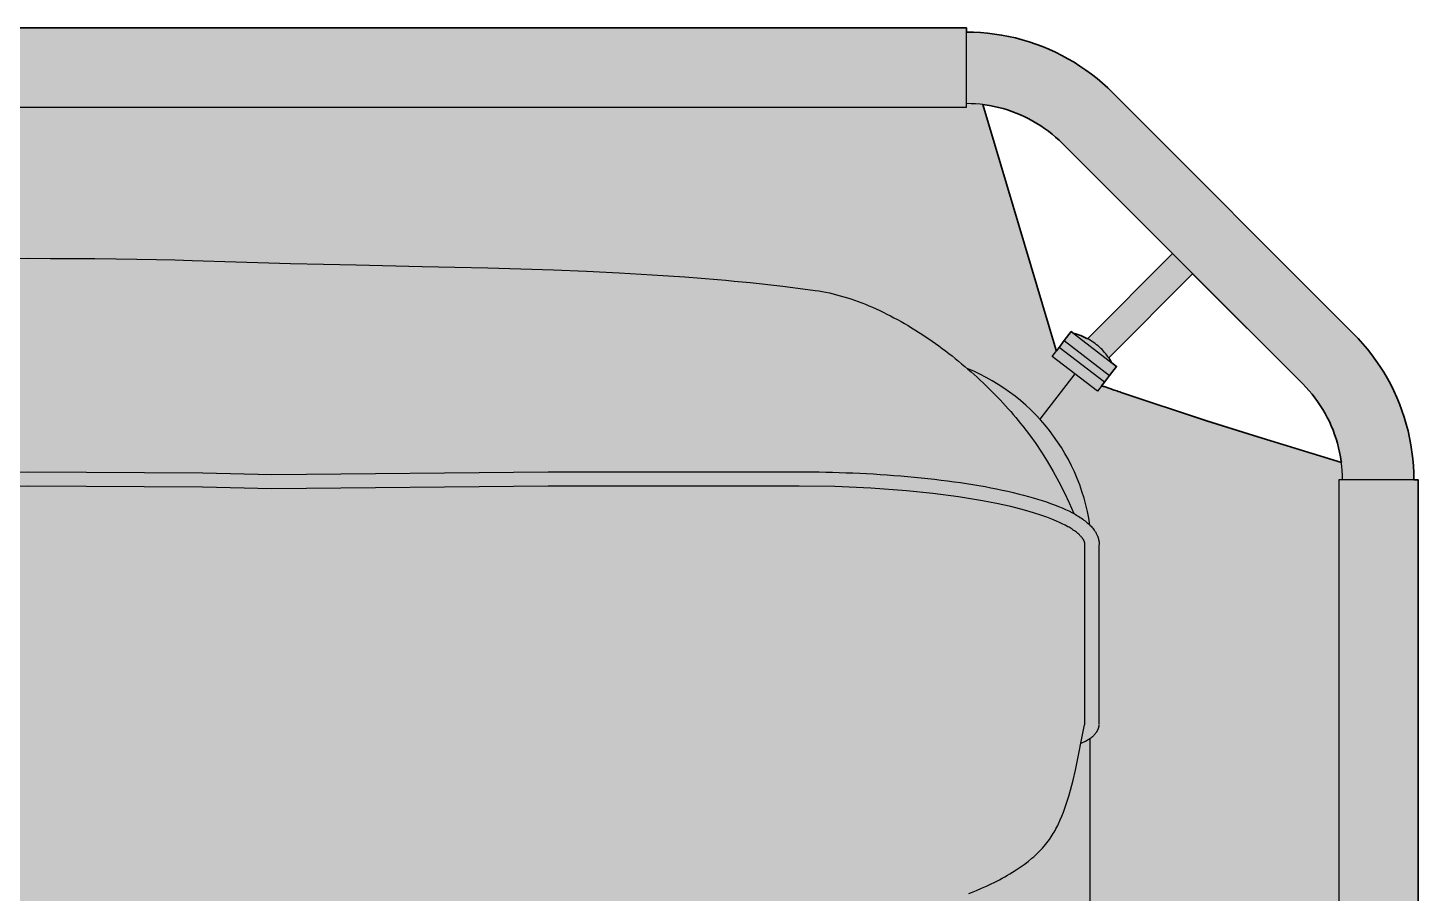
# Model space of a CAD drawing. Header units: millimetres. Extents: x 0 to 2217, y -1296 to 821.
# Drawn here: x 506.5 to 993.2, y -704.2 to -401.5 of the extents above; entities that cross this region are included whole.
import ezdxf

# ---------------------------------------------------------------- set-up
doc = ezdxf.new("R2010")
doc.units = ezdxf.units.MM
doc.layers.add('Blocks', color=7, linetype='Continuous')
doc.layers.add('Blocks$Fill', color=7, linetype='Continuous', true_color=0xffffff)
doc.layers.add('Blocks$Inner', color=7, linetype='Continuous', lineweight=25, true_color=0x007f00)
doc.layers.add('Blocks$Outline', color=7, linetype='Continuous', lineweight=35, true_color=0xff3f3f)

# ---------------------------------------------------------------- blocks, each defined once
blk = doc.blocks.new('Can Lounge Chair Top')
at = {"layer": 'Blocks$Fill'}
h = blk.add_hatch(color=256, dxfattribs=at)
h.paths.add_polyline_path([(111.94, -363.69), (112.54, -368.59), (112.97, -371.05), (113.49, -373.5), (114.09, -375.93), (114.77, -378.33), (115.54, -380.71), (116.39, -383.06), (117.32, -385.39), (118.32, -387.67), (119.41, -389.93), (120.58, -392.14), (121.82, -394.31), (123.13, -396.44), (124.52, -398.52), (125.97, -400.56), (127.5, -402.54), (129.09, -404.46), (130.75, -406.33), (132.48, -408.15), (134.26, -409.9), (136.1, -411.59), (138.01, -413.21), (139.96, -414.77), (141.97, -416.26), (144.03, -417.68), (146.14, -419.03), (148.29, -420.31), (150.48, -421.51), (152.72, -422.63), (154.99, -423.67), (157.3, -424.64), (159.63, -425.53), (162, -426.33), (164.4, -427.06), (166.81, -427.7), (169.25, -428.25), (171.71, -428.72), (174.18, -429.11), (176.66, -429.41), (179.15, -429.63), (181.65, -429.76), (184.15, -429.8), (791.65, -429.76), (794.15, -429.63), (796.64, -429.41), (799.12, -429.11), (801.6, -428.72), (804.05, -428.25), (806.49, -427.7), (808.91, -427.06), (811.3, -426.33), (813.67, -425.53), (816.01, -424.64), (818.31, -423.68), (820.59, -422.63), (822.82, -421.51), (825.02, -420.31), (827.17, -419.03), (829.27, -417.69), (831.33, -416.27), (833.34, -414.78), (835.3, -413.22), (837.2, -411.59), (839.04, -409.9), (840.83, -408.15), (842.55, -406.34), (844.21, -404.47), (845.8, -402.54), (847.33, -400.56), (848.79, -398.53), (850.17, -396.45), (851.49, -394.32), (852.73, -392.15), (853.89, -389.93), (854.98, -387.68), (855.99, -385.39), (856.92, -383.07), (857.77, -380.72), (858.53, -378.34), (859.22, -375.93), (859.82, -373.5), (860.34, -371.06), (860.77, -368.59), (861.11, -366.12), (861.37, -363.64), (885.7, -387.96), (885.4, -388.6), (885.2, -389.1), (885.01, -389.6), (884.84, -390.12), (884.68, -390.63), (884.55, -391.15), (884.43, -391.68), (884.33, -392.21), (884.25, -392.74), (884.19, -393.28), (884.14, -393.81), (884.12, -394.35), (884.11, -394.89), (884.12, -395.43), (884.16, -395.97), (884.21, -396.5), (884.27, -397.04), (884.36, -397.57), (884.47, -398.1), (884.59, -398.62), (884.73, -399.14), (884.89, -399.66), (885.07, -400.17), (885.27, -400.67), (885.48, -401.16), (885.71, -401.65), (885.95, -402.13), (886.22, -402.6), (886.5, -403.06), (886.79, -403.51), (887.1, -403.95), (887.43, -404.38), (887.77, -404.8), (888.12, -405.21), (888.49, -405.6), (888.87, -405.98), (889.27, -406.35), (889.68, -406.7), (890.1, -407.04), (890.53, -407.36), (890.97, -407.67), (891.42, -407.96), (891.89, -408.24), (892.36, -408.5), (892.84, -408.74), (893.33, -408.97), (893.82, -409.18), (894.33, -409.37), (894.84, -409.55), (895.35, -409.7), (895.87, -409.84), (896.4, -409.96), (896.93, -410.07), (897.46, -410.15), (897.99, -410.22), (898.53, -410.26), (899.07, -410.29), (899.61, -410.3), (900.15, -410.29), (900.68, -410.26), (901.22, -410.22), (901.76, -410.15), (902.29, -410.07), (902.82, -409.97), (903.34, -409.85), (903.86, -409.71), (904.38, -409.55), (904.89, -409.37), (905.39, -409.18), (905.89, -408.97), (906.38, -408.75), (906.86, -408.5), (907.33, -408.24), (907.79, -407.97), (908.25, -407.67), (908.69, -407.37), (909.12, -407.04), (909.54, -406.7), (909.95, -406.35), (910.34, -405.99), (910.72, -405.61), (911.09, -405.21), (911.45, -404.81), (911.79, -404.39), (912.12, -403.96), (912.43, -403.52), (912.72, -403.07), (913, -402.61), (913.26, -402.14), (913.51, -401.66), (913.74, -401.17), (913.95, -400.68), (914.15, -400.18), (914.33, -399.67), (914.49, -399.15), (914.63, -398.63), (914.75, -398.11), (914.86, -397.58), (914.95, -397.05), (915.02, -396.51), (954.36, -353.65), (955.93, -351.76), (957.43, -349.83), (958.86, -347.84), (960.23, -345.81), (961.52, -343.73), (962.75, -341.61), (963.9, -339.44), (964.98, -337.25), (965.98, -335.01), (966.91, -332.74), (967.76, -330.45), (968.53, -328.12), (969.23, -325.77), (969.84, -323.4), (970.38, -321.01), (970.83, -318.6), (971.2, -316.18), (971.49, -313.75), (971.7, -311.31), (971.82, -308.86), (971.86, -306.41), (973.36, -306.41), (973.36, 306.41), (971.86, 306.41), (971.69, 311.36), (971.48, 313.83), (971.19, 316.29), (970.81, 318.73), (970.34, 321.16), (969.8, 323.58), (969.17, 325.97), (968.46, 328.35), (967.68, 330.69), (966.81, 333.01), (965.86, 335.3), (964.83, 337.55), (963.73, 339.77), (962.56, 341.95), (961.31, 344.08), (959.98, 346.18), (958.59, 348.22), (957.13, 350.22), (955.6, 352.17), (954.01, 354.06), (952.35, 355.9), (950.63, 357.68), (864.7, 443.55), (862.86, 445.2), (860.97, 446.8), (859.02, 448.33), (857.02, 449.79), (854.98, 451.18), (852.89, 452.51), (850.75, 453.76), (848.57, 454.93), (846.35, 456.03), (844.1, 457.06), (841.81, 458), (839.49, 458.87), (837.15, 459.66), (834.78, 460.37), (832.38, 461), (829.97, 461.54), (827.53, 462.01), (825.09, 462.38), (822.63, 462.68), (820.16, 462.89), (817.69, 463.02), (815.22, 463.06), (815.22, 464.56), (486.68, 464.56), (158.15, 464.56), (158.15, 463.06), (153.2, 462.89), (150.73, 462.68), (148.27, 462.38), (145.83, 462.01), (143.4, 461.54), (140.98, 461), (138.59, 460.37), (136.21, 459.66), (133.87, 458.87), (131.55, 458), (129.26, 457.06), (127.01, 456.03), (124.79, 454.93), (122.61, 453.76), (120.48, 452.51), (118.38, 451.18), (116.34, 449.79), (114.34, 448.33), (112.39, 446.8), (110.5, 445.2), (108.66, 443.55), (106.88, 441.82), (21.01, 355.9), (19.36, 354.06), (17.76, 352.17), (16.23, 350.22), (14.77, 348.22), (13.38, 346.18), (12.06, 344.08), (10.81, 341.95), (9.63, 339.77), (8.53, 337.55), (7.5, 335.3), (6.56, 333.01), (5.69, 330.69), (4.9, 328.35), (4.19, 325.97), (3.56, 323.58), (3.02, 321.16), (2.55, 318.73), (2.18, 316.29), (1.88, 313.83), (1.67, 311.36), (1.54, 308.89), (1.5, 306.41), (0, 306.41), (0, -306.41), (1.5, -306.41), (1.67, -311.31), (1.87, -313.75), (2.16, -316.18), (2.53, -318.6), (2.99, -321.01), (3.52, -323.4), (4.13, -325.77), (4.83, -328.12), (5.6, -330.45), (6.45, -332.74), (7.38, -335.01), (8.38, -337.25), (9.46, -339.44), (10.61, -341.61), (11.84, -343.73), (13.14, -345.81), (14.5, -347.84), (15.93, -349.83), (17.43, -351.76), (19, -353.65), (20.63, -355.48), (58.35, -396.51), (58.5, -397.58), (58.61, -398.11), (58.73, -398.63), (58.87, -399.15), (59.03, -399.67), (59.21, -400.18), (59.41, -400.68), (59.62, -401.17), (59.85, -401.66), (60.1, -402.14), (60.36, -402.61), (60.64, -403.07), (60.94, -403.52), (61.25, -403.96), (61.57, -404.39), (61.91, -404.81), (62.27, -405.21), (62.64, -405.61), (63.02, -405.99), (63.41, -406.35), (63.82, -406.7), (64.24, -407.04), (64.67, -407.37), (65.12, -407.67), (65.57, -407.97), (66.03, -408.24), (66.5, -408.5), (66.98, -408.75), (67.47, -408.97), (67.97, -409.18), (68.47, -409.37), (68.98, -409.55), (69.5, -409.71), (70.02, -409.85), (70.54, -409.97), (71.07, -410.07), (71.61, -410.15), (72.14, -410.22), (72.68, -410.26), (73.22, -410.29), (73.75, -410.3), (74.29, -410.29), (74.83, -410.26), (75.37, -410.22), (75.9, -410.15), (76.44, -410.07), (76.96, -409.96), (77.49, -409.84), (78.01, -409.7), (78.53, -409.55), (79.04, -409.37), (79.54, -409.18), (80.04, -408.97), (80.52, -408.74), (81, -408.5), (81.48, -408.24), (81.94, -407.96), (82.39, -407.67), (82.83, -407.36), (83.27, -407.04), (83.68, -406.7), (84.09, -406.35), (84.49, -405.98), (84.87, -405.6), (85.24, -405.21), (85.59, -404.8), (85.93, -404.38), (86.26, -403.95), (86.57, -403.51), (86.87, -403.06), (87.14, -402.6), (87.41, -402.13), (87.65, -401.65), (87.88, -401.16), (88.1, -400.67), (88.29, -400.17), (88.47, -399.66), (88.63, -399.14), (88.77, -398.62), (88.9, -398.1), (89, -397.57), (89.09, -397.04), (89.16, -396.5), (89.21, -395.97), (89.24, -395.43), (89.25, -394.89), (89.24, -394.35), (89.22, -393.81), (89.18, -393.28), (89.11, -392.74), (89.03, -392.21), (88.93, -391.68), (88.82, -391.15), (88.68, -390.63), (88.53, -390.12), (88.35, -389.6), (88.16, -389.1), (87.96, -388.6), (87.73, -388.11), (87.66, -387.96)], flags=0)
h.paths.add_polyline_path([(894.41, 378.54), (934.08, 338.84), (935.16, 337.63), (936.21, 336.39), (937.21, 335.12), (938.17, 333.81), (939.08, 332.47), (939.95, 331.09), (940.77, 329.69), (941.54, 328.27), (942.26, 326.81), (942.93, 325.34), (943.55, 323.84), (944.12, 322.32), (944.64, 320.78), (945.1, 319.23), (945.51, 317.66), (945.87, 316.08), (946.17, 314.48), (946.42, 312.88), (946.46, 312.53), (868.4, 337.37), (863.49, 339.06), (863.18, 339.14), (862.88, 339.23), (862.59, 339.33), (862.54, 339.35), (865.33, 342.98), (867.77, 346.15), (866.04, 347.47), (865.61, 348.23), (865.38, 348.6), (865.15, 348.97), (865.02, 349.15)], flags=0)
h.paths.add_polyline_path([(820.94, 437.71), (823.29, 437.37), (824.88, 437.07), (826.46, 436.71), (828.03, 436.3), (829.58, 435.83), (831.12, 435.32), (832.64, 434.75), (834.14, 434.13), (835.62, 433.46), (837.07, 432.73), (838.5, 431.96), (839.9, 431.14), (841.27, 430.28), (842.61, 429.37), (843.92, 428.41), (845.19, 427.41), (846.43, 426.36), (847.64, 425.27), (848.8, 424.15), (887.34, 385.61), (857.55, 355.82), (856.66, 356.27), (856.19, 356.49), (855.71, 356.7), (855.23, 356.9), (854.75, 357.09), (854.26, 357.27), (853.59, 357.5), (852.99, 357.69), (852.95, 357.53), (851.9, 358.33), (849.47, 355.16), (846.7, 351.55), (846.65, 351.66), (846.57, 351.91), (846.49, 352.16), (846.42, 352.42), (846.36, 352.67), (846.2, 353.17)], flags=0)
h.paths.add_polyline_path([(152.42, 437.71), (127, 352.67), (126.94, 352.42), (126.87, 352.16), (126.79, 351.91), (126.71, 351.66), (126.66, 351.55), (125.72, 352.78), (121.46, 358.33), (120.42, 357.53), (120.37, 357.69), (119.79, 357.5), (119.1, 357.27), (118.61, 357.09), (118.13, 356.9), (117.65, 356.7), (117.17, 356.49), (116.7, 356.27), (116.24, 356.05), (115.81, 355.82), (86.02, 385.61), (125.72, 425.27), (126.93, 426.36), (128.17, 427.41), (129.45, 428.41), (130.75, 429.37), (132.09, 430.28), (133.47, 431.14), (134.87, 431.96), (136.29, 432.73), (137.75, 433.46), (139.22, 434.13), (140.72, 434.75), (142.24, 435.32), (143.78, 435.83), (145.33, 436.3), (146.9, 436.71), (148.48, 437.07), (150.08, 437.37), (151.68, 437.62)], flags=0)
h.paths.add_polyline_path([(110.82, 339.35), (110.78, 339.33), (110.48, 339.23), (110.18, 339.14), (109.87, 339.06), (107.91, 338.38), (57.66, 321.95), (26.9, 312.53), (27.19, 314.48), (27.49, 316.08), (27.85, 317.66), (28.26, 319.23), (28.73, 320.78), (29.24, 322.32), (29.81, 323.84), (30.43, 325.34), (31.1, 326.81), (31.83, 328.27), (32.6, 329.69), (33.42, 331.09), (34.28, 332.47), (35.19, 333.81), (36.15, 335.12), (37.15, 336.39), (38.2, 337.63), (39.29, 338.84), (40.41, 340), (78.95, 378.54), (108.34, 349.15), (107.98, 348.6), (107.75, 348.23), (107.53, 347.85), (107.32, 347.47), (105.6, 346.15), (108.03, 342.98)], flags=0)
h.paths.add_polyline_path([(78.22, -360.99), (78.15, -345.85), (111.61, -347.23), (111.62, -349.86), (81.62, -379.86), (80.87, -378.45), (80.49, -377.64), (80.13, -376.82), (79.81, -375.99), (82.33, -375.99), (82.33, -360.99)], flags=0)
h.paths.add_polyline_path([(861.73, -349.84), (861.75, -347.23), (895.21, -345.85), (895.14, -360.99), (891.03, -360.99), (891.03, -375.99), (893.55, -375.99), (892.87, -377.64), (892.49, -378.45), (892.08, -379.25), (891.74, -379.86)], flags=0)
h.paths.add_polyline_path([(69.25, -360.99), (65.33, -360.99), (65.33, -367.17), (37.96, -337.36), (36.94, -336.12), (35.96, -334.86), (35.02, -333.55), (34.12, -332.22), (33.27, -330.86), (32.47, -329.47), (31.72, -328.05), (31.01, -326.61), (30.35, -325.15), (29.74, -323.66), (29.19, -322.16), (28.68, -320.64), (28.23, -319.1), (27.82, -317.54), (27.47, -315.98), (27.18, -314.4), (26.93, -312.81), (26.78, -311.54), (45.02, -316.82), (54, -319.89), (62.89, -323.23), (69.26, -325.86)], flags=0)
h.paths.add_polyline_path([(946.58, -311.54), (946.18, -314.4), (945.89, -315.98), (945.54, -317.54), (945.14, -319.1), (944.68, -320.64), (944.18, -322.16), (943.62, -323.66), (943.01, -325.15), (942.35, -326.61), (941.65, -328.05), (940.89, -329.47), (940.09, -330.86), (939.24, -332.22), (938.34, -333.55), (937.4, -334.86), (936.42, -336.12), (935.4, -337.36), (934.33, -338.56), (908.03, -367.17), (908.03, -360.99), (904.11, -360.99), (904.1, -325.86), (919.36, -319.89), (928.35, -316.82), (937.42, -314.04)], flags=0)
at = {"layer": 'Blocks$Inner'}
for p, q in [((887.34, 385.61), (857.55, 355.82)), ((894.41, 378.54), (865.02, 349.15)), ((863.5, 340.6), (847.64, 352.78)), ((853.13, 343.52), (840.95, 327.64)), ((861.7, 221.06), (861.7, 283.68)), ((858.45, 216), (858.45, 142.21))]:
    blk.add_line(p, q, dxfattribs=at)
for points in [[(158.15, 438.06), (158.15, 436.77), (815.22, 436.77), (815.22, 438.06), (815.22, 464.56), (486.68, 464.56), (158.15, 464.56)], [(945.58, 306.41), (945.38, -306.41), (973.36, -306.41), (973.36, 306.41)]]:
    blk.add_lwpolyline(points, close=True, dxfattribs=at)
for points in [[(971.86, 306.41), (971.82, 308.89), (971.69, 311.36), (971.48, 313.83), (971.19, 316.29), (970.81, 318.73), (970.34, 321.16), (969.8, 323.58), (969.17, 325.97), (968.46, 328.35), (967.68, 330.69), (966.81, 333.01), (965.86, 335.3), (964.83, 337.55), (963.73, 339.77), (962.56, 341.95), (961.31, 344.08), (959.98, 346.18), (958.59, 348.22), (957.13, 350.22), (955.6, 352.17), (954.01, 354.06), (952.35, 355.9), (950.63, 357.68), (866.48, 441.82), (864.7, 443.55), (862.86, 445.2), (860.97, 446.8), (859.02, 448.33), (857.02, 449.79), (854.98, 451.18), (852.89, 452.51), (850.75, 453.76), (848.57, 454.93), (846.35, 456.03), (844.1, 457.06), (841.81, 458), (839.49, 458.87), (837.15, 459.66), (834.78, 460.37), (832.38, 461), (829.97, 461.54), (827.53, 462.01), (825.09, 462.38), (822.63, 462.68), (820.16, 462.89), (817.69, 463.02), (815.22, 463.06)], [(946.86, 306.41), (946.83, 308.04), (946.75, 309.66), (946.61, 311.27), (946.42, 312.88), (946.17, 314.48), (945.87, 316.08), (945.51, 317.66), (945.1, 319.23), (944.64, 320.78), (944.12, 322.32), (943.55, 323.84), (942.93, 325.34), (942.26, 326.81), (941.54, 328.27), (940.77, 329.69), (939.95, 331.09), (939.08, 332.47), (938.17, 333.81), (937.21, 335.12), (936.21, 336.39), (935.16, 337.63), (934.08, 338.84), (932.95, 340), (848.8, 424.15), (847.64, 425.27), (846.43, 426.36), (845.19, 427.41), (843.92, 428.41), (842.61, 429.37), (841.27, 430.28), (839.9, 431.14), (838.5, 431.96), (837.07, 432.73), (835.62, 433.46), (834.14, 434.13), (832.64, 434.75), (831.12, 435.32), (829.58, 435.83), (828.03, 436.3), (826.46, 436.71), (824.88, 437.07), (823.29, 437.37), (821.68, 437.62), (820.07, 437.81), (818.46, 437.95), (816.84, 438.03), (815.22, 438.06)], [(846.7, 351.55), (846.65, 351.66), (846.57, 351.91), (846.49, 352.16), (846.42, 352.42), (846.36, 352.67), (846.2, 353.17), (846.16, 353.3), (820.94, 437.71)], [(478.79, 383.93), (486.68, 383.94), (494.58, 383.93), (502.4, 383.9), (510.1, 383.84), (517.59, 383.76), (524.81, 383.66), (531.7, 383.54), (538.18, 383.4), (544.2, 383.23), (548.03, 383.11), (555.69, 382.86), (567.17, 382.45), (578.66, 382.11), (590.16, 381.87), (601.66, 381.62), (624.69, 381.13), (636.19, 380.86), (647.7, 380.57), (659.2, 380.24), (670.7, 379.87), (682.2, 379.4), (693.69, 378.84), (705.17, 378.19), (716.65, 377.42), (722.39, 376.98), (728.12, 376.51), (731.04, 376.26), (733.97, 375.99), (736.77, 375.72), (739.56, 375.44), (750.97, 374.19), (762.31, 372.71), (763.55, 372.53), (764.79, 372.31), (766.04, 372.07), (767.29, 371.81), (768.54, 371.52), (769.79, 371.2), (771.05, 370.86), (772.3, 370.5), (773.56, 370.12), (774.82, 369.71), (776.08, 369.28), (777.33, 368.82), (778.59, 368.35), (779.85, 367.85), (781.11, 367.34), (782.36, 366.8), (783.62, 366.24), (784.87, 365.67), (786.12, 365.07), (787.37, 364.46), (788.61, 363.83), (789.85, 363.18), (791.09, 362.51), (792.33, 361.82), (793.56, 361.12), (794.78, 360.4), (796, 359.67), (797.22, 358.92), (798.43, 358.16), (799.64, 357.38), (800.84, 356.59), (802.03, 355.78), (803.22, 354.96), (804.4, 354.13), (805.57, 353.28), (806.74, 352.43), (807.89, 351.56), (809.04, 350.68), (810.18, 349.79), (811.32, 348.89), (812.44, 347.97), (813.55, 347.05), (814.66, 346.12), (815.75, 345.18), (816.83, 344.24), (817.91, 343.28), (818.97, 342.32), (820.02, 341.35), (821.06, 340.37), (822.08, 339.39), (823.1, 338.4), (824.1, 337.41), (825.09, 336.41), (826.06, 335.4), (827.02, 334.39), (827.97, 333.38), (828.91, 332.37), (829.83, 331.35), (830.73, 330.33), (831.62, 329.3), (832.49, 328.28), (833.35, 327.25), (834.19, 326.22), (835.02, 325.2), (837.29, 322.25), (839.47, 319.22), (841.54, 316.13), (843.52, 312.98), (845.59, 309.42), (847.56, 305.81), (849.42, 302.14), (851.17, 298.42), (852.82, 294.65)], [(849.47, 355.16), (865.33, 342.98), (863.5, 340.6), (861.07, 337.43), (845.2, 349.61), (847.64, 352.78), (849.47, 355.16), (851.9, 358.33), (867.77, 346.15), (865.33, 342.98)], [(866.04, 347.47), (865.83, 347.85), (865.61, 348.23), (865.38, 348.6), (865.15, 348.97), (864.78, 349.51), (864.4, 350.03), (864.01, 350.54), (863.59, 351.04), (863.16, 351.52), (862.72, 351.99), (862.26, 352.45), (861.78, 352.89), (861.3, 353.31), (860.8, 353.72), (860.28, 354.11), (859.76, 354.48), (859.23, 354.84), (858.69, 355.18), (858.14, 355.5), (857.59, 355.81), (857.12, 356.05), (856.66, 356.27), (856.19, 356.49), (855.71, 356.7), (855.23, 356.9), (854.75, 357.09), (854.26, 357.27), (853.77, 357.44), (853.59, 357.5), (853.58, 357.5), (852.99, 357.69), (852.95, 357.53)], [(858.45, 290.62), (858.06, 293.01), (857.58, 295.39), (857.03, 297.75), (856.39, 300.1), (855.67, 302.41), (854.87, 304.7), (853.99, 306.97), (853.04, 309.2), (852, 311.39), (850.9, 313.55), (849.71, 315.67), (848.46, 317.75), (847.13, 319.78), (845.74, 321.77), (844.28, 323.7), (842.75, 325.58), (841.15, 327.41), (839.49, 329.19), (837.78, 330.9), (836, 332.55), (834.17, 334.15), (832.29, 335.67), (830.35, 337.13), (828.36, 338.53), (826.33, 339.85), (824.25, 341.1), (822.13, 342.28), (819.97, 343.39), (817.77, 344.41), (815.54, 345.37)], [(946.47, 312.53), (915.7, 321.95), (899.32, 327.15), (869.38, 337.04), (869.13, 337.12), (868.89, 337.21), (868.4, 337.37), (867.9, 337.55), (867.41, 337.72), (866.92, 337.88), (865.45, 338.38), (863.49, 339.06), (863.18, 339.14), (862.88, 339.23), (862.59, 339.33), (862.54, 339.35)], [(425.42, 308.87), (486.75, 309.25), (547.94, 308.87), (572.12, 308.35), (668.77, 309.25), (756.7, 309.25), (759.02, 309.25), (761.33, 309.23), (763.65, 309.2), (765.96, 309.16), (768.34, 309.1), (770.71, 309.04), (773.08, 308.96), (775.46, 308.87), (777.86, 308.76), (780.26, 308.64), (782.66, 308.51), (785.07, 308.36), (787.46, 308.2), (789.86, 308.02), (792.26, 307.83), (794.65, 307.63), (797.01, 307.41), (799.36, 307.18), (801.72, 306.93), (804.07, 306.67), (806.34, 306.4), (808.61, 306.11), (810.89, 305.81), (813.15, 305.48), (815.31, 305.16), (817.46, 304.82), (819.61, 304.46), (821.75, 304.08), (823.75, 303.7), (825.75, 303.31), (827.74, 302.9), (829.73, 302.47), (831.54, 302.05), (833.35, 301.61), (835.15, 301.15), (836.94, 300.67), (838.54, 300.22), (840.14, 299.74), (841.73, 299.24), (843.3, 298.72), (844.68, 298.24), (846.05, 297.73), (847.4, 297.19), (848.74, 296.63), (849.89, 296.12), (851.02, 295.58), (852.14, 295.02), (853.24, 294.42), (853.7, 294.15), (854.16, 293.88), (854.61, 293.6), (855.05, 293.31), (855.5, 293.02), (855.93, 292.71), (856.36, 292.4), (856.79, 292.08), (857.16, 291.78), (857.52, 291.47), (857.87, 291.16), (858.21, 290.85), (858.53, 290.54), (858.84, 290.22), (859.14, 289.89), (859.42, 289.56), (859.68, 289.23), (859.93, 288.9), (860.05, 288.73), (860.16, 288.56), (860.27, 288.39), (860.38, 288.22), (860.49, 288.04), (860.59, 287.87), (860.68, 287.69), (860.78, 287.51), (860.86, 287.33), (860.95, 287.15), (861.03, 286.97), (861.11, 286.79), (861.18, 286.61), (861.24, 286.43), (861.3, 286.25), (861.36, 286.06), (861.42, 285.88), (861.46, 285.69), (861.51, 285.51), (861.55, 285.32), (861.58, 285.13), (861.61, 284.94), (861.64, 284.75), (861.66, 284.56), (861.68, 284.36), (861.69, 284.17), (861.7, 283.98), (861.7, 283.79)], [(856.7, 221.06), (856.7, 221.66), (856.7, 279.09), (856.7, 283.79), (856.7, 283.86), (856.7, 283.93), (856.69, 284.01), (856.69, 284.08), (856.68, 284.15), (856.67, 284.22), (856.65, 284.29), (856.64, 284.37), (856.62, 284.44), (856.61, 284.51), (856.59, 284.58), (856.57, 284.65), (856.55, 284.72), (856.52, 284.78), (856.5, 284.85), (856.43, 285), (856.4, 285.08), (856.36, 285.17), (856.32, 285.25), (856.27, 285.34), (856.22, 285.43), (856.17, 285.52), (856.12, 285.61), (856.06, 285.7), (856, 285.79), (855.94, 285.89), (855.87, 285.98), (855.72, 286.18), (855.56, 286.38), (855.38, 286.59), (855.19, 286.8), (854.98, 287.01), (854.76, 287.23), (854.52, 287.46), (854.26, 287.68), (853.99, 287.91), (853.7, 288.14), (853.35, 288.4), (853, 288.66), (852.64, 288.91), (852.27, 289.16), (851.91, 289.39), (851.53, 289.63), (851.16, 289.85), (850.77, 290.07), (849.79, 290.6), (848.79, 291.11), (847.78, 291.59), (846.76, 292.04), (845.08, 292.74), (843.39, 293.38), (841.68, 293.99), (838.66, 294.97), (835.61, 295.85), (830.73, 297.1), (825.81, 298.2), (820.86, 299.16), (812.43, 300.54), (803.49, 301.7), (794.21, 302.65), (781.73, 303.55), (769.22, 304.08), (756.7, 304.25), (668.79, 304.25), (572.09, 303.35), (547.87, 303.87), (486.73, 304.25), (425.49, 303.87)], [(816.08, 161.77), (816.95, 162.12), (818.72, 162.84), (820.47, 163.59), (822.21, 164.37), (823.93, 165.18), (824.88, 165.64), (825.83, 166.11), (826.78, 166.6), (827.72, 167.1), (828.65, 167.62), (829.57, 168.14), (830.47, 168.67), (831.36, 169.2), (832.64, 170.01), (834.07, 170.97), (835.46, 171.97), (836.83, 173.01), (838.16, 174.1), (838.78, 174.64), (839.4, 175.2), (840, 175.76), (840.59, 176.34), (841.24, 177), (841.84, 177.65), (842.4, 178.28), (842.92, 178.9), (843.41, 179.51), (843.86, 180.11), (844.29, 180.7), (844.91, 181.6), (845.27, 182.15), (845.61, 182.7), (845.94, 183.26), (846.27, 183.82), (846.58, 184.39), (846.88, 184.97), (847.18, 185.55), (847.46, 186.13), (848.08, 187.49), (848.67, 188.86), (849.21, 190.25), (849.72, 191.65), (850.41, 193.73), (851.05, 195.81), (851.64, 197.92), (852.54, 201.4), (853.36, 204.89), (856.61, 220.76), (856.64, 220.94), (856.66, 221.12), (856.68, 221.3), (856.69, 221.48), (856.7, 221.66)], [(855.35, 214.36), (855.89, 214.59), (856.41, 214.84), (856.94, 215.11), (857.45, 215.38), (857.79, 215.58), (858.13, 215.79), (858.46, 216.01), (858.78, 216.24), (859.1, 216.48), (859.34, 216.66), (859.56, 216.86), (859.78, 217.06), (859.95, 217.22), (860.11, 217.39), (860.27, 217.56), (860.42, 217.74), (860.56, 217.91), (860.69, 218.09), (860.75, 218.18), (860.82, 218.27), (860.88, 218.36), (860.93, 218.46), (860.99, 218.55), (861.05, 218.65), (861.1, 218.75), (861.15, 218.85), (861.2, 218.95), (861.25, 219.05), (861.3, 219.15), (861.34, 219.25), (861.38, 219.35), (861.41, 219.44), (861.45, 219.54), (861.48, 219.64), (861.51, 219.73), (861.54, 219.83), (861.56, 219.93), (861.59, 220.03), (861.61, 220.13), (861.63, 220.23), (861.64, 220.33), (861.66, 220.43), (861.67, 220.54), (861.68, 220.64), (861.69, 220.74), (861.7, 220.84)]]:
    blk.add_lwpolyline(points, dxfattribs=at)
at = {"layer": 'Blocks$Outline'}
for points in [[(815.22, 463.06), (815.22, 464.56), (486.68, 464.56), (158.15, 464.56), (158.15, 463.06)], [(971.86, 306.41), (971.82, 308.89), (971.69, 311.36), (971.48, 313.83), (971.19, 316.29), (970.81, 318.73), (970.34, 321.16), (969.8, 323.58), (969.17, 325.97), (968.46, 328.35), (967.68, 330.69), (966.81, 333.01), (965.86, 335.3), (964.83, 337.55), (963.73, 339.77), (962.56, 341.95), (961.31, 344.08), (959.98, 346.18), (958.59, 348.22), (957.13, 350.22), (955.6, 352.17), (954.01, 354.06), (952.35, 355.9), (950.63, 357.68), (866.48, 441.82), (864.7, 443.55), (862.86, 445.2), (860.97, 446.8), (859.02, 448.33), (857.02, 449.79), (854.98, 451.18), (852.89, 452.51), (850.75, 453.76), (848.57, 454.93), (846.35, 456.03), (844.1, 457.06), (841.81, 458), (839.49, 458.87), (837.15, 459.66), (834.78, 460.37), (832.38, 461), (829.97, 461.54), (827.53, 462.01), (825.09, 462.38), (822.63, 462.68), (820.16, 462.89), (817.69, 463.02), (815.22, 463.06)], [(820.94, 437.71), (821.68, 437.62), (823.29, 437.37), (824.88, 437.07), (826.46, 436.71), (828.03, 436.3), (829.58, 435.83), (831.12, 435.32), (832.64, 434.75), (834.14, 434.13), (835.62, 433.46), (837.07, 432.73), (838.5, 431.96), (839.9, 431.14), (841.27, 430.28), (842.61, 429.37), (843.92, 428.41), (845.19, 427.41), (846.43, 426.36), (847.64, 425.27), (848.8, 424.15), (887.34, 385.61)], [(846.7, 351.55), (846.65, 351.66), (846.57, 351.91), (846.49, 352.16), (846.42, 352.42), (846.36, 352.67), (846.2, 353.17), (846.16, 353.3), (820.94, 437.71)], [(887.34, 385.61), (857.55, 355.82)], [(865.02, 349.15), (894.41, 378.54)], [(894.41, 378.54), (932.95, 340), (934.08, 338.84), (935.16, 337.63), (936.21, 336.39), (937.21, 335.12), (938.17, 333.81), (939.08, 332.47), (939.95, 331.09), (940.77, 329.69), (941.54, 328.27), (942.26, 326.81), (942.93, 325.34), (943.55, 323.84), (944.12, 322.32), (944.64, 320.78), (945.1, 319.23), (945.51, 317.66), (945.87, 316.08), (946.17, 314.48), (946.42, 312.88), (946.46, 312.53)], [(852.95, 357.53), (851.9, 358.33), (849.47, 355.16), (847.64, 352.78), (846.7, 351.55)], [(857.55, 355.82), (857.12, 356.05), (856.66, 356.27), (856.19, 356.49), (855.71, 356.7), (855.23, 356.9), (854.75, 357.09), (854.26, 357.27), (853.77, 357.44), (853.59, 357.5), (853.58, 357.5), (852.99, 357.69), (852.95, 357.53)], [(866.04, 347.47), (865.83, 347.85), (865.61, 348.23), (865.38, 348.6), (865.15, 348.97), (865.02, 349.15)], [(865.33, 342.98), (867.77, 346.15), (866.04, 347.47)], [(862.54, 339.35), (863.5, 340.6), (865.33, 342.98)], [(946.46, 312.53), (915.7, 321.95), (899.32, 327.15), (869.38, 337.04), (869.13, 337.12), (868.89, 337.21), (868.4, 337.37), (867.9, 337.55), (867.41, 337.72), (866.92, 337.88), (865.45, 338.38), (863.49, 339.06), (863.18, 339.14), (862.88, 339.23), (862.59, 339.33), (862.54, 339.35)], [(971.86, -306.41), (973.36, -306.41), (973.36, 306.41), (971.86, 306.41)]]:
    blk.add_lwpolyline(points, dxfattribs=at)

msp = doc.modelspace()

# ---------------------------------------------------------------- block references
at = {"layer": 'Blocks'}
msp.add_blockref('Can Lounge Chair Top', (19.79, -866.07), dxfattribs=at)

doc.saveas('drawing.dxf')
